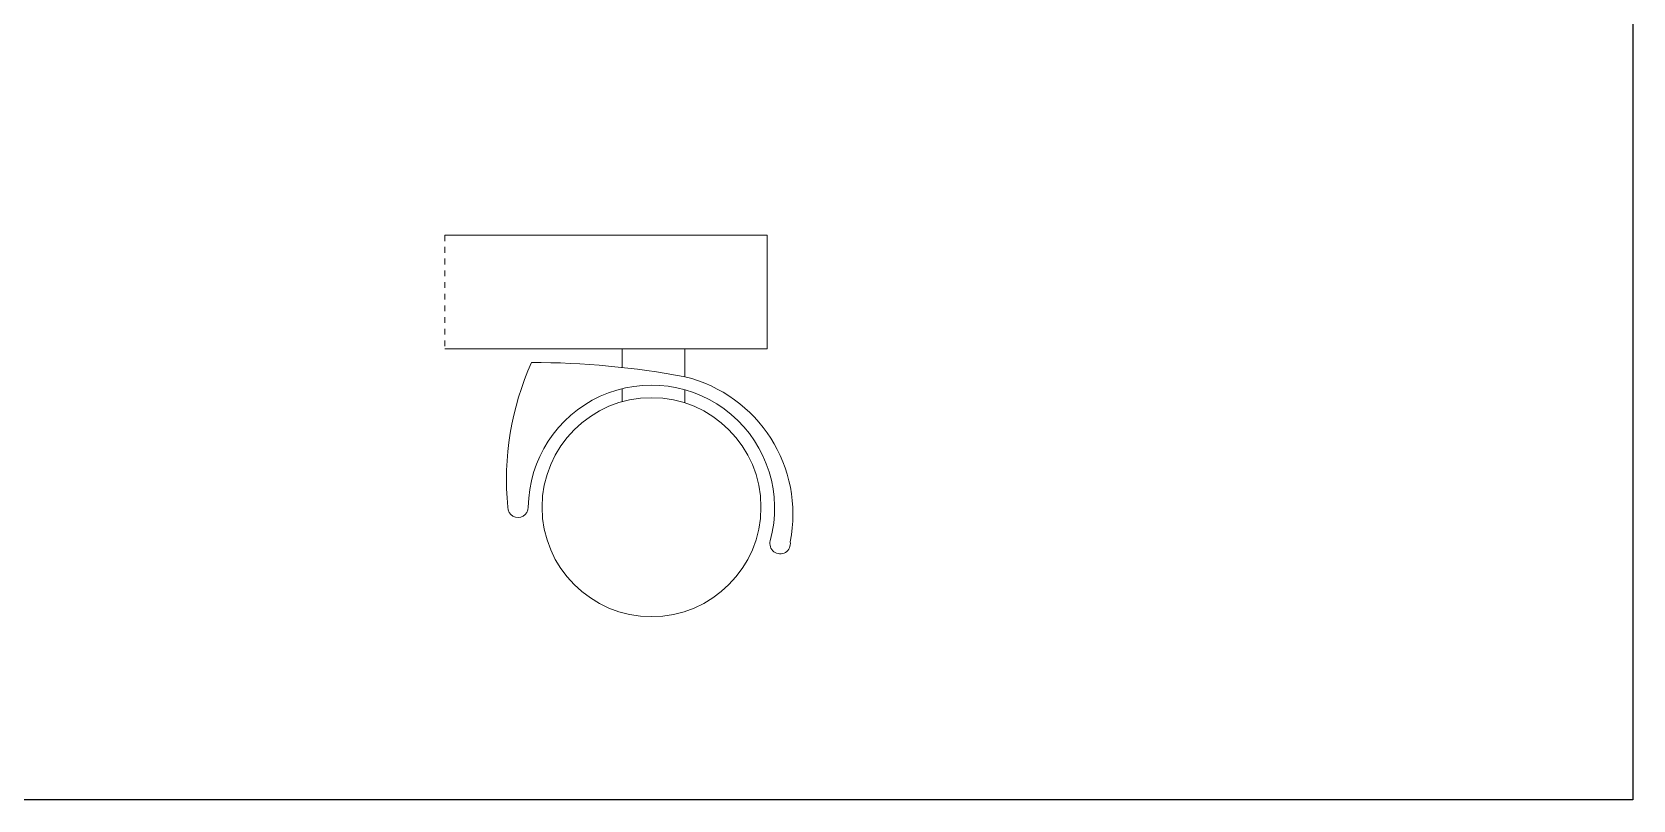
# Model space of a CAD drawing. Header units: centimetres. Extents: x -239 to 1959, y -161 to 626.
# Drawn here: x 128.45 to 155.87, y 596.29 to 609.45 of the extents above; entities that cross this region are included whole.
import ezdxf

# ---------------------------------------------------------------- set-up
doc = ezdxf.new("R2010")
doc.units = ezdxf.units.CM
doc.header["$MEASUREMENT"] = 0
doc.linetypes.add('HIDDEN', pattern=[0.375, 0.25, -0.125])
doc.layers.add('linee prospetti', color=1, linetype='Continuous', lineweight=18)

msp = doc.modelspace()

# ---------------------------------------------------------------- linework, layer by layer
at = {"color": 3}
msp.add_lwpolyline([(113.8728514425206, 596.2922022826626), (113.8728514425206, 625.9922022826626), (155.8728514425206, 625.9922022826626), (155.8728514425206, 596.2922022826625)], close=True, dxfattribs=at)
at = {"layer": 'linee prospetti'}
for p, q in [((135.5158734822004, 605.9636703904629), (141.0406052813288, 605.9636703904629)), ((141.0406052813288, 605.9636703904629), (141.0406052813288, 604.0181370765274)), ((141.0406052813288, 604.0181370765274), (135.5158734822004, 604.0181370765274)), ((138.5553915454611, 604.0181370765274), (138.5553915454611, 603.6999295962127)), ((139.6310395054347, 604.0181370765274), (139.6310395054347, 603.5402867302208)), ((138.5553915454611, 603.3362922413169), (138.5553915454611, 603.1130387347854)), ((139.6310395054347, 603.3174138609202), (139.6310395054347, 603.092785458523))]:
    msp.add_line(p, q, dxfattribs=at)
at = {"layer": 'linee prospetti', "linetype": 'HIDDEN', "ltscale": 0.05}
msp.add_line((135.5158734822004, 605.9636703904629), (135.5158734822004, 604.0181370765274), dxfattribs=at)
at = {"layer": 'linee prospetti'}
msp.add_circle((139.0594013839448, 601.3070489555474), 1.875, dxfattribs=at)
for centre, radius, start, end in [((141.5140080351904, 601.7688718907888), 4.939994432672843, 155.8953305319931, 185.3822981351697), ((136.9776486972324, 589.3518991994629), 14.43451588246703, 79.39986412880661, 89.8923191886091), ((139.0574117271726, 601.2868325745263), 2.11004957018708, 344.7676156776342, 179.4510408437936), ((139.0562551700242, 601.184073117327), 2.425564883610693, 348.7983163473504, 76.29226712511259), ((136.7716299658848, 601.3054968356388), 0.1758358903653739, 179.9999999998632, 0.5057617917798672), ((141.2622356820644, 600.683566201805), 0.1758358903653739, 163.8587811456761, 9.595057662036835)]:
    msp.add_arc(centre, radius, start, end, dxfattribs=at)

doc.saveas('drawing.dxf')
